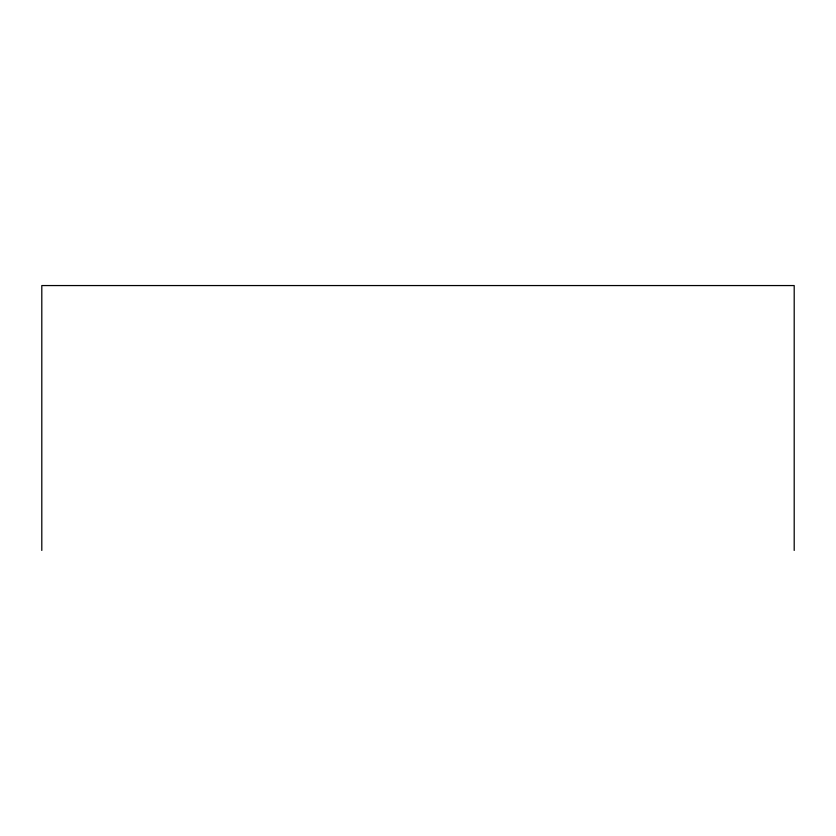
<?xml version="1.0" encoding="UTF-8"?>
<svg xmlns="http://www.w3.org/2000/svg" width="836" height="836" viewBox="0 0 836 836"><rect width="100%" height="100%" fill="white"/><g stroke="black" fill="none" stroke-linecap="round" stroke-linejoin="round"><path stroke-width="1.25" d="M794.2 550.443L794.2 285.557L41.8 285.557L41.8 550.443"/></g></svg>
